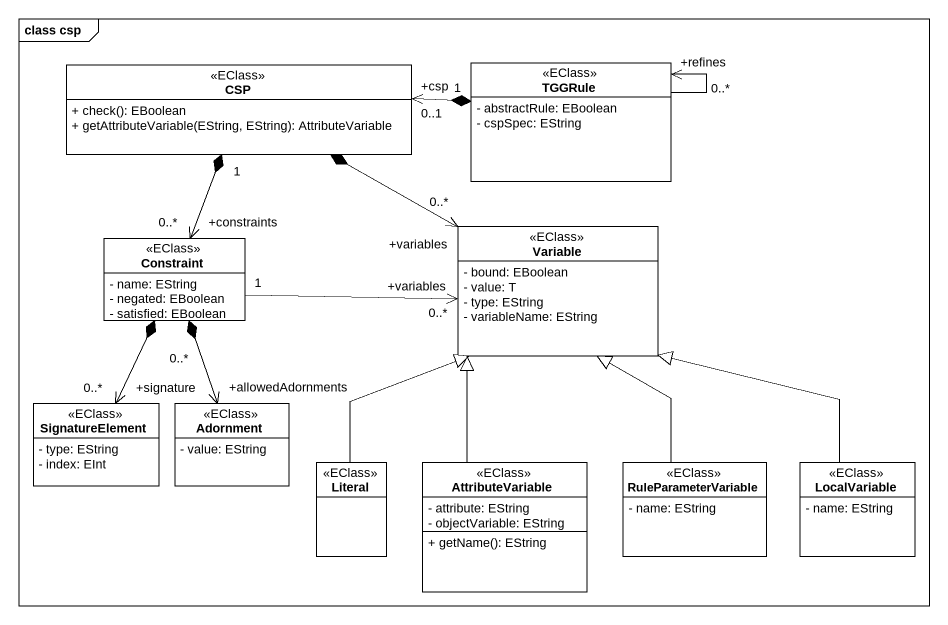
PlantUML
@startuml
mainframe class csp
hide circle
hide empty members
skinparam classAttributeIconSize 0
class CSP <<EClass>> {
  + check(): EBoolean
  + getAttributeVariable(EString, EString): AttributeVariable
}
class TGGRule <<EClass>> {
  - abstractRule: EBoolean
  - cspSpec: EString
}
class Constraint <<EClass>> {
  - name: EString
  - negated: EBoolean
  - satisfied: EBoolean
}
class Variable <<EClass>> {
  - bound: EBoolean
  - value: T
  - type: EString
  - variableName: EString
}
class SignatureElement <<EClass>> {
  - type: EString
  - index: EInt
}
class Adornment <<EClass>> {
  - value: EString
}
class Literal <<EClass>>
class AttributeVariable <<EClass>> {
  - attribute: EString
  - objectVariable: EString
  + getName(): EString
}
class RuleParameterVariable <<EClass>> {
  - name: EString
}
class LocalVariable <<EClass>> {
  - name: EString
}
CSP "1" *--> "+constraints\n0..*" Constraint
CSP *-right-> "+variables\n0..*" Variable
TGGRule "1" *-left-> "+csp\n0..1" CSP
TGGRule --> "+refines\n0..*" TGGRule
Constraint "1" -right-> "+variables\n0..*" Variable
Constraint *--> "+signature\n0..*" SignatureElement
Constraint *--> "+allowedAdornments\n0..*" Adornment
Literal -up-|> Variable
AttributeVariable -up-|> Variable
RuleParameterVariable -up-|> Variable
LocalVariable -up-|> Variable
@enduml
